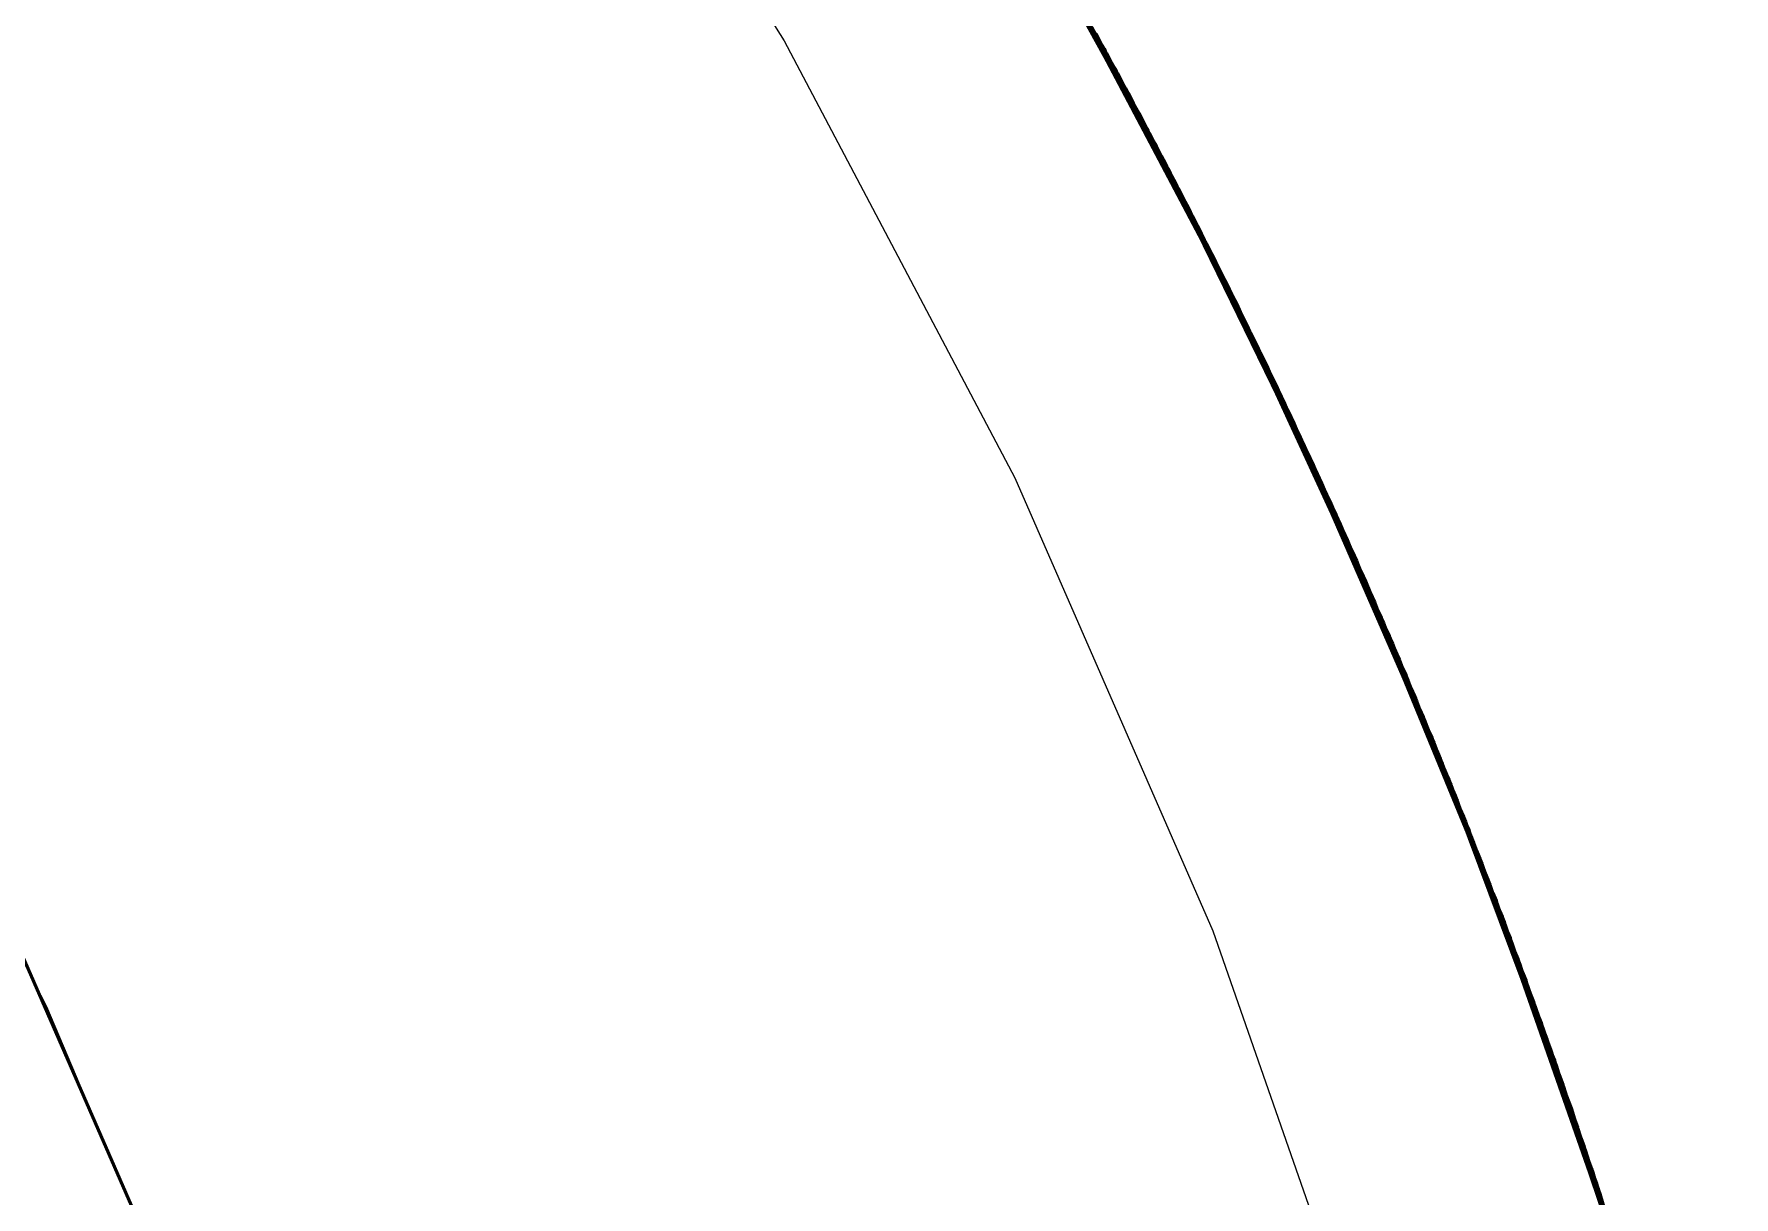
# Model space of a CAD drawing. Header units: millimetres. Extents: x 0 to 420, y 0 to 297.
# Drawn here: x 198.112 to 199.347, y 268.56 to 269.405 of the extents above; entities that cross this region are included whole.
import ezdxf

# ---------------------------------------------------------------- set-up
doc = ezdxf.new("R2010")
doc.units = ezdxf.units.MM
doc.linetypes.add('DASHED', pattern=[1.524, 1.27, -0.254])
doc.layers.add('HIDDEN', color=8, linetype='DASHED', lineweight=25)
doc.layers.add('VISIBLE', color=7, linetype='CONTINUOUS', lineweight=50)

msp = doc.modelspace()

# ---------------------------------------------------------------- linework, layer by layer
at = {"layer": 'HIDDEN'}
for points in [[(198.46595, 269.70393), (198.65692, 269.39999)], [(198.46595, 269.70393), (198.65692, 269.39999)], [(198.72303, 269.67693), (198.88378, 269.40468)], [(198.72911, 269.66732), (198.88923, 269.3947)], [(198.73048, 269.66502), (198.88636, 269.39956)], [(198.73239, 269.66211), (198.89217, 269.3893)], [(198.73843, 269.65249), (198.8976, 269.37931)], [(198.73916, 269.6512), (198.89419, 269.38517)], [(198.7417, 269.64727), (198.90052, 269.37391)], [(198.74444, 269.64238), (198.88376, 269.40289)], [(198.74769, 269.63762), (198.9059, 269.3639)], [(198.74793, 269.63713), (198.90198, 269.37079)], [(198.75094, 269.63239), (198.90881, 269.35848)], [(198.75302, 269.62854), (198.88753, 269.39556)], [(198.75417, 269.62717), (198.9117, 269.35306)], [(198.75648, 269.62329), (198.90977, 269.35626)], [(198.75691, 269.62272), (198.91416, 269.34844)], [(198.76014, 269.61749), (198.91704, 269.34302)], [(198.76161, 269.61461), (198.89127, 269.3883)], [(198.76294, 269.61279), (198.91662, 269.34352)], [(198.76335, 269.61226), (198.91992, 269.33759)], [(198.76507, 269.60933), (198.91747, 269.3418)], [(198.76607, 269.6078), (198.92236, 269.33298)], [(198.76927, 269.60256), (198.92521, 269.32754)], [(198.77159, 269.59864), (198.92429, 269.32902)], [(198.77247, 269.5973), (198.92808, 269.32209)], [(198.77668, 269.58986), (198.9252, 269.32716)], [(198.77836, 269.58758), (198.93334, 269.31201)], [(198.78005, 269.58466), (198.93092, 269.31623)], [(198.78155, 269.58231), (198.93619, 269.30656)], [(198.7851, 269.57591), (198.92884, 269.31971)], [(198.78577, 269.57509), (198.96215, 269.25593)], [(198.7874, 269.57258), (198.94142, 269.29647)], [(198.7885, 269.57063), (198.93847, 269.30173)], [(198.79057, 269.5673), (198.94425, 269.29101)], [(198.79361, 269.5617), (198.93239, 269.31241)], [(198.79639, 269.55754), (198.94943, 269.2809)], [(198.79699, 269.55641), (198.946, 269.28717)], [(198.79953, 269.55225), (198.95224, 269.27542)], [(198.80191, 269.54774), (198.93604, 269.30494)], [(198.80267, 269.54697), (198.95503, 269.26995)], [(198.80528, 269.54243), (198.95349, 269.27254)], [(198.80533, 269.54246), (198.9574, 269.26529)], [(198.80845, 269.53718), (198.96019, 269.25981)], [(198.81026, 269.5336), (198.93961, 269.29762)], [(198.81154, 269.53179), (198.9601, 269.25968)], [(198.81157, 269.53188), (198.96296, 269.25433)], [(198.81363, 269.52824), (198.96091, 269.25795)], [(198.8142, 269.52738), (198.96531, 269.24967)], [(198.8173, 269.52207), (198.96807, 269.24418)], [(198.81992, 269.51747), (198.96748, 269.24506)], [(198.8204, 269.51676), (198.97082, 269.23868)], [(198.82483, 269.50863), (198.96837, 269.24316)], [(198.82611, 269.50693), (198.9759, 269.22851)], [(198.8281, 269.50337), (198.9739, 269.2321)], [(198.8292, 269.50161), (198.97864, 269.223)], [(198.83013, 269.49999), (199.00485, 269.16941)], [(199.00485, 269.16941), (198.83013, 269.49999)], [(199.00258, 269.1737), (198.83237, 269.49575)], [(198.83302, 269.49447), (198.97184, 269.23567)], [(198.83487, 269.49177), (198.98368, 269.21282)], [(198.83631, 269.48913), (198.98117, 269.21746)], [(198.83793, 269.48643), (198.98641, 269.2073)], [(198.84118, 269.47785), (198.94316, 269.29033)], [(198.84124, 269.48013), (198.97527, 269.22829)], [(198.84357, 269.47656), (198.9914, 269.19709)], [(198.84451, 269.47479), (198.98843, 269.20274)], [(198.84662, 269.47121), (198.99411, 269.19156)], [(198.84927, 269.46602), (198.97879, 269.22073)], [(198.85223, 269.46132), (198.99908, 269.18134)], [(198.85254, 269.46063), (198.99562, 269.18802)], [(198.85525, 269.45597), (199.00176, 269.17581)], [(198.85737, 269.45169), (198.98222, 269.21334)], [(198.85827, 269.45062), (199.00443, 269.17028)], [(198.86065, 269.44625), (199.00275, 269.17331)], [(198.86082, 269.44607), (199.00669, 269.16558)], [(198.86382, 269.4407), (199.00935, 269.16004)], [(198.8654, 269.43736), (198.98564, 269.20597)], [(198.86671, 269.43541), (199.00908, 269.1603)], [(198.86682, 269.43534), (199.012, 269.15449)], [(198.86859, 269.43202), (199.00992, 269.15839)], [(198.86936, 269.43077), (199.01425, 269.14977)], [(198.87235, 269.4254), (199.01689, 269.14422)], [(198.87461, 269.42119), (199.01618, 269.1454)], [(198.87533, 269.42002), (199.01953, 269.13867)], [(198.87941, 269.4121), (199.01698, 269.14358)], [(198.88081, 269.41008), (199.02437, 269.12839)], [(198.65692, 269.39999), (198.82465, 269.08264)], [(198.65692, 269.39999), (198.82465, 269.08264)], [(198.88259, 269.40672), (199.02227, 269.1324)], [(198.88378, 269.40468), (199.02699, 269.12282)], [(198.88731, 269.3977), (199.02027, 269.13606)], [(198.88923, 269.3947), (199.0318, 269.11252)], [(198.89047, 269.3923), (199.02924, 269.11756)], [(198.89217, 269.3893), (199.0344, 269.10694)], [(198.89496, 269.38114), (198.96755, 269.24033)], [(198.89508, 269.38342), (199.0236, 269.12846)], [(198.8976, 269.37931), (199.03918, 269.09663)], [(198.89824, 269.37798), (199.03615, 269.10269)], [(198.90052, 269.37391), (199.04176, 269.09105)], [(198.90293, 269.36888), (199.02686, 269.12102)], [(198.9059, 269.3639), (199.04649, 269.08072)], [(198.9061, 269.3634), (199.04301, 269.08785)], [(198.90881, 269.35848), (199.04905, 269.07513)], [(198.91065, 269.35448), (199.03014, 269.11352)], [(198.9117, 269.35306), (199.05159, 269.06954)], [(198.91377, 269.34904), (199.04988, 269.07283)], [(198.91416, 269.34844), (199.05375, 269.06478)], [(198.91704, 269.34302), (199.05629, 269.05918)], [(198.91833, 269.34005), (199.03343, 269.10601)], [(198.91956, 269.33813), (199.05591, 269.05969)], [(198.91992, 269.33759), (199.05882, 269.05358)], [(198.92143, 269.3346), (199.05665, 269.0579)], [(198.92236, 269.33298), (199.06096, 269.04882)], [(198.92521, 269.32754), (199.06347, 269.04322)], [(198.92728, 269.32349), (199.06266, 269.04472)], [(198.92808, 269.32209), (199.06598, 269.03759)], [(198.93182, 269.31438), (199.06344, 269.04282)], [(198.93334, 269.31201), (199.0706, 269.0272)], [(198.93486, 269.30896), (199.06845, 269.03159)], [(198.93619, 269.30656), (199.07309, 269.02158)], [(198.93932, 269.29997), (199.0666, 269.03514)], [(198.94142, 269.29647), (199.07768, 269.01118)], [(198.94238, 269.29447), (199.07507, 269.01662)], [(198.94425, 269.29101), (199.08015, 269.00555)], [(198.94692, 269.28523), (199.06969, 269.02763)], [(198.94943, 269.2809), (199.08469, 268.99513)], [(198.94997, 269.27973), (199.08165, 269.00163)], [(198.95224, 269.27542), (199.08715, 268.98949)], [(198.95434, 269.27075), (199.07284, 269.01999)], [(198.95503, 269.26995), (199.08958, 268.98386)], [(198.95735, 269.26525), (199.08822, 268.98653)], [(198.9574, 269.26529), (199.09166, 268.97905)], [(198.96019, 269.25981), (199.09409, 268.97341)], [(198.96176, 269.25614), (199.07594, 269.01244)], [(198.96236, 269.25547), (199.11535, 268.92305)], [(198.96294, 269.25423), (199.094, 268.97327)], [(198.96296, 269.25433), (199.09651, 268.96777)], [(198.96477, 269.2506), (199.09471, 268.97148)], [(198.96531, 269.24967), (199.09856, 268.96297)], [(198.96807, 269.24418), (199.10097, 268.95732)], [(198.97039, 269.23941), (199.10046, 268.95819)], [(198.97082, 269.23868), (199.10337, 268.95165)], [(198.97474, 269.23027), (199.10121, 268.95624)], [(198.9759, 269.22851), (199.10779, 268.94118)], [(198.97768, 269.2248), (199.10602, 268.9449)], [(198.97864, 269.223), (199.11018, 268.93551)], [(198.98199, 269.21567), (199.10422, 268.94854)], [(198.98368, 269.21282), (199.11457, 268.92503)], [(198.98494, 269.21013), (199.11235, 268.92982)], [(198.98641, 269.2073), (199.11694, 268.91935)], [(198.98931, 269.20079), (199.10716, 268.94098)], [(198.98912, 269.19849), (199.07902, 269.00496)], [(198.9914, 269.19709), (199.12128, 268.90885)], [(198.99224, 269.19525), (199.11867, 268.91467)], [(198.99411, 269.19156), (199.12363, 268.90316)], [(198.99644, 269.1862), (199.11019, 268.93322)], [(198.99908, 269.18134), (199.12795, 268.89264)], [(198.99936, 269.18062), (199.12492, 268.89952)], [(199.00176, 269.17581), (199.13027, 268.88695)], [(199.00359, 269.17143), (199.11315, 268.92562)], [(199.00443, 269.17028), (199.13259, 268.88127)], [(199.00485, 269.16941), (199.15437, 268.8267)], [(199.15437, 268.8267), (199.00485, 269.16941)], [(199.15314, 268.82951), (199.00517, 269.16867)], [(199.00652, 269.1658), (199.13111, 268.88437)], [(199.00669, 269.16558), (199.13455, 268.87643)], [(199.00935, 269.16004), (199.13685, 268.87073)], [(199.01073, 269.15656), (199.11609, 268.91808)], [(199.0119, 269.15456), (199.13661, 268.87097)], [(199.012, 269.15449), (199.13914, 268.86503)], [(199.01357, 269.15106), (199.13733, 268.86902)], [(199.01425, 269.14977), (199.14109, 268.86018)], [(199.01689, 269.14422), (199.14337, 268.85447)], [(199.01889, 269.13984), (199.14274, 268.85569)], [(199.01953, 269.13867), (199.14565, 268.84876)], [(199.02308, 269.13053), (199.14343, 268.8538)], [(199.02437, 269.12839), (199.14984, 268.83819)], [(199.02592, 269.12495), (199.14799, 268.84233)], [(199.02699, 269.12282), (199.1521, 268.83247)], [(199.03008, 269.11561), (199.14623, 268.84613)], [(199.0318, 269.11252), (199.15625, 268.82189)], [(199.0329, 269.11001), (199.15401, 268.82708)], [(199.0344, 269.10694), (199.15849, 268.81616)], [(199.03666, 269.09864), (199.10022, 268.95347)], [(199.03693, 269.10088), (199.14907, 268.83832)], [(199.03918, 269.09663), (199.16261, 268.80556)], [(199.03974, 269.09525), (199.15998, 268.8118)], [(199.04176, 269.09105), (199.16483, 268.79983)], [(198.82465, 269.08264), (198.9682, 268.75363)], [(198.82465, 269.08264), (198.9682, 268.75363)], [(199.04383, 269.08592), (199.15186, 268.83068)], [(199.04649, 269.08072), (199.1689, 268.78923)], [(199.04665, 269.08023), (199.16588, 268.79655)], [(199.04905, 269.07513), (199.1711, 268.78349)], [(199.05065, 269.07099), (199.15464, 268.82303)], [(199.05159, 269.06954), (199.17329, 268.77774)], [(199.0534, 269.0654), (199.1718, 268.7811)], [(199.05375, 269.06478), (199.17514, 268.77286)], [(199.05629, 269.05918), (199.17732, 268.76711)], [(199.05738, 269.05614), (199.15746, 268.81531)], [(199.0585, 269.05412), (199.17698, 268.76763)], [(199.05882, 269.05358), (199.17949, 268.76136)], [(199.06012, 269.05053), (199.17762, 268.76577)], [(199.06096, 269.04882), (199.18133, 268.75648)], [(199.06347, 269.04322), (199.18348, 268.75072)], [(199.06526, 269.03905), (199.18277, 268.75224)], [(199.06598, 269.03759), (199.18563, 268.74495)], [(199.06924, 269.02965), (199.18342, 268.75032)], [(199.0706, 269.0272), (199.18958, 268.73429)], [(199.07194, 269.02403), (199.18771, 268.73881)], [(199.07309, 269.02158), (199.19172, 268.72852)], [(199.0758, 269.0148), (199.1861, 268.74245)], [(199.07768, 269.01118), (199.19563, 268.71785)], [(199.07851, 269.00912), (199.19337, 268.72345)], [(199.08015, 269.00555), (199.19775, 268.71208)], [(199.08245, 268.99966), (199.18871, 268.73475)], [(199.08469, 268.99513), (199.20162, 268.7014)], [(199.08515, 268.99394), (199.19899, 268.70809)], [(199.08715, 268.98949), (199.20371, 268.69561)], [(199.08895, 268.98468), (199.19135, 268.72698)], [(199.08958, 268.98386), (199.20579, 268.68983)], [(199.09161, 268.97901), (199.2046, 268.69256)], [(199.09166, 268.97905), (199.20755, 268.68491)], [(199.09409, 268.97341), (199.20962, 268.67912)], [(199.09542, 268.96966), (199.19398, 268.71922)], [(199.09649, 268.96766), (199.20953, 268.67897)], [(199.09651, 268.96777), (199.21168, 268.67334)], [(197.98475, 268.9638), (198.1214, 268.69867)], [(199.09807, 268.96396), (199.21013, 268.67712)], [(199.09856, 268.96297), (199.21343, 268.66842)], [(199.10097, 268.95732), (199.21547, 268.66262)], [(199.10298, 268.95241), (199.21503, 268.66349)], [(199.10337, 268.95165), (199.21751, 268.65682)], [(199.10676, 268.94299), (199.21566, 268.66152)], [(199.10779, 268.94118), (199.22126, 268.64609)], [(199.10935, 268.93733), (199.21972, 268.64993)], [(199.11018, 268.93551), (199.22329, 268.64027)], [(199.11305, 268.928), (199.21817, 268.65362)], [(199.11457, 268.92503), (199.22701, 268.62953)], [(199.11565, 268.92228), (199.2251, 268.63446)], [(199.11608, 268.92132), (199.24446, 268.57799)], [(199.11694, 268.91935), (199.22901, 268.62372)], [(199.1191, 268.91035), (199.19658, 268.71158)], [(199.11943, 268.91267), (199.22063, 268.6459)], [(199.12128, 268.90885), (199.23268, 268.61297)], [(199.122, 268.90695), (199.23043, 268.61897)], [(199.12363, 268.90316), (199.23467, 268.60714)], [(199.12562, 268.89764), (199.22315, 268.638)], [(199.12795, 268.89264), (199.23831, 268.59637)], [(199.12818, 268.8919), (199.23573, 268.60341)], [(199.13027, 268.88695), (199.24027, 268.59055)], [(199.13182, 268.88248), (199.22563, 268.63022)], [(199.13259, 268.88127), (199.24222, 268.58473)], [(199.13437, 268.8767), (199.24096, 268.58788)], [(199.13455, 268.87643), (199.24387, 268.57978)], [(199.13685, 268.87073), (199.24581, 268.57395)], [(199.13802, 268.86714), (199.22808, 268.62252)], [(199.13905, 268.86511), (199.2456, 268.57416)], [(199.13914, 268.86503), (199.24774, 268.5681)], [(199.14049, 268.8615), (199.24619, 268.57217)], [(199.14109, 268.86018), (199.24937, 268.56315)], [(199.14337, 268.85447), (199.25129, 268.5573)], [(199.14511, 268.84994), (199.25074, 268.55857)], [(199.14565, 268.84876), (199.25321, 268.55145)], [(199.14867, 268.84045), (199.25131, 268.55662)], [(199.14984, 268.83819), (199.25672, 268.54065)], [(199.15116, 268.83469), (199.25513, 268.5449)], [(199.1521, 268.83247), (199.25862, 268.5348)], [(199.15437, 268.8267), (199.27787, 268.47377)], [(199.27787, 268.47377), (199.15437, 268.8267)], [(199.15473, 268.82507), (199.25361, 268.54882)], [(199.27744, 268.475), (199.15524, 268.82422)], [(199.15625, 268.82189), (199.26208, 268.52397)], [(199.1572, 268.8193), (199.26018, 268.5293)], [(199.15849, 268.81616), (199.26396, 268.51811)], [(199.16021, 268.80775), (199.21449, 268.65881)], [(199.16064, 268.80993), (199.25595, 268.54085)], [(199.16261, 268.80556), (199.2674, 268.50727)], [(199.16309, 268.80414), (199.26517, 268.51366)], [(199.16483, 268.79983), (199.26925, 268.50142)], [(199.16657, 268.79461), (199.25825, 268.53304)], [(199.1689, 268.78923), (199.27265, 268.49058)], [(199.16902, 268.78876), (199.2701, 268.49806)], [(199.1711, 268.78349), (199.27448, 268.48471)], [(199.17245, 268.77923), (199.26054, 268.52526)], [(199.17329, 268.77774), (199.2763, 268.47884)], [(199.17483, 268.77351), (199.27504, 268.48225)], [(199.17514, 268.77286), (199.27784, 268.47385)], [(199.17732, 268.76711), (199.27965, 268.46797)], [(199.17822, 268.76401), (199.26287, 268.51734)], [(199.17922, 268.7619), (199.27934, 268.46852)], [(199.17949, 268.76136), (199.28145, 268.46209)], [(199.18059, 268.75826), (199.27987, 268.46659)], [(199.18133, 268.75648), (199.28298, 268.45711)], [(198.9682, 268.75363), (199.08675, 268.41482)], [(198.9682, 268.75363), (199.08675, 268.41482)], [(199.18348, 268.75072), (199.28476, 268.45122)], [(199.185, 268.74647), (199.28416, 268.45277)], [(199.18563, 268.74495), (199.28655, 268.44533)], [(199.18838, 268.73681), (199.28468, 268.45084)], [(199.18958, 268.73429), (199.28981, 268.43444)], [(199.19073, 268.73101), (199.28823, 268.43908)], [(199.19172, 268.72852), (199.29158, 268.42855)], [(199.194, 268.72157), (199.28685, 268.44281)], [(199.19563, 268.71785), (199.29481, 268.41765)], [(199.19634, 268.71572), (199.29291, 268.42338)], [(199.19775, 268.71208), (199.29656, 268.41176)], [(198.1214, 268.69867), (198.23791, 268.42408)], [(199.19965, 268.70609), (199.28897, 268.43495)], [(199.20162, 268.7014), (199.29975, 268.40085)], [(199.20199, 268.70019), (199.29755, 268.4077)], [(199.20371, 268.69561), (199.30147, 268.39495)], [(199.20522, 268.69067), (199.2911, 268.42708)], [(199.20579, 268.68983), (199.30318, 268.38905)], [(199.2075, 268.68487), (199.30218, 268.39182)], [(199.20755, 268.68491), (199.30463, 268.38403)], [(199.20962, 268.67912), (199.30633, 268.37812)], [(199.21072, 268.6753), (199.29325, 268.41914)], [(199.21166, 268.6732), (199.30623, 268.37797)], [(199.21168, 268.67334), (199.30802, 268.37221)], [(199.21299, 268.66948), (199.30672, 268.37606)], [(199.21343, 268.66842), (199.30945, 268.3672)], [(199.21547, 268.66262), (199.31112, 268.36128)], [(199.21717, 268.65761), (199.31074, 268.36215)], [(199.21751, 268.65682), (199.3128, 268.35536)], [(199.22035, 268.64795), (199.31124, 268.36016)], [(199.22126, 268.64609), (199.31586, 268.34441)], [(199.22258, 268.64212), (199.31456, 268.34836)], [(199.22329, 268.64027), (199.31751, 268.33848)], [(199.22568, 268.6326), (199.31326, 268.35211)], [(199.22701, 268.62953), (199.32055, 268.32753)], [(199.22791, 268.62672), (199.31895, 268.33257)], [(199.22901, 268.62372), (199.32218, 268.3216)], [(199.23061, 268.61457), (199.29535, 268.41135)], [(199.23106, 268.61693), (199.31523, 268.34423)], [(199.23268, 268.61297), (199.32516, 268.31064)], [(199.23328, 268.61103), (199.32329, 268.3168)], [(199.23467, 268.60714), (199.32677, 268.30471)], [(199.23631, 268.6015), (199.31722, 268.33625)], [(199.23831, 268.59637), (199.32973, 268.29372)], [(199.2385, 268.59562), (199.3276, 268.30088)], [(199.24027, 268.59055), (199.33132, 268.28779)], [(199.24153, 268.586), (199.31921, 268.3283)], [(199.24222, 268.58473), (199.3329, 268.28185)], [(199.2437, 268.58009), (199.33184, 268.28505)], [(199.24387, 268.57978), (199.33423, 268.27681)], [(199.24486, 268.57663), (199.34673, 268.22803)], [(199.24581, 268.57395), (199.33579, 268.27087)], [(199.24676, 268.57026), (199.32117, 268.32048)], [(199.24765, 268.5682), (199.33561, 268.27106)], [(199.24774, 268.5681), (199.33735, 268.26491)], [(199.24886, 268.5645), (199.33607, 268.26905)], [(199.24937, 268.56315), (199.33867, 268.25987)]]:
    msp.add_lwpolyline(points, dxfattribs=at)
at = {"layer": 'VISIBLE'}
for points in [[(198.76615, 269.60767), (198.92243, 269.33284)], [(198.86962, 269.43031), (198.89496, 269.38114)], [(198.88004, 269.4101), (198.89142, 269.39067)], [(198.88355, 269.40508), (198.88731, 269.3977)], [(198.88376, 269.40289), (198.89925, 269.37625)], [(198.88636, 269.39956), (198.88953, 269.39416)], [(198.88753, 269.39556), (198.90702, 269.3618)], [(198.88953, 269.39416), (198.89047, 269.3923)], [(198.89127, 269.3883), (198.91475, 269.34732)], [(198.89142, 269.39067), (198.89508, 269.38342)], [(198.89419, 269.38517), (198.89736, 269.37974)], [(198.89736, 269.37974), (198.89824, 269.37798)], [(198.89925, 269.37625), (198.90293, 269.36888)], [(198.90198, 269.37079), (198.90515, 269.3653)], [(198.90515, 269.3653), (198.9061, 269.3634)], [(198.90702, 269.3618), (198.91065, 269.35448)], [(198.90977, 269.35626), (198.91288, 269.35084)], [(198.91288, 269.35084), (198.91377, 269.34904)], [(198.91475, 269.34732), (198.91833, 269.34005)], [(198.91662, 269.34352), (198.91871, 269.33986)], [(198.91747, 269.3418), (198.92058, 269.33634)], [(198.91871, 269.33986), (198.91956, 269.33813)], [(198.92058, 269.33634), (198.92143, 269.3346)], [(198.92243, 269.33284), (199.06103, 269.04868)], [(198.92429, 269.32902), (198.92637, 269.32535)], [(198.9252, 269.32716), (198.92821, 269.32184)], [(198.92637, 269.32535), (198.92728, 269.32349)], [(198.92821, 269.32184), (198.93182, 269.31438)], [(198.92884, 269.31971), (198.93581, 269.30728)], [(198.93092, 269.31623), (198.93397, 269.31081)], [(198.93239, 269.31241), (198.94336, 269.29272)], [(198.93397, 269.31081), (198.93486, 269.30896)], [(198.93581, 269.30728), (198.93932, 269.29997)], [(198.93604, 269.30494), (198.95085, 269.27812)], [(198.93847, 269.30173), (198.94154, 269.29624)], [(198.93961, 269.29762), (198.95831, 269.2635)], [(198.94154, 269.29624), (198.94238, 269.29447)], [(198.94316, 269.29033), (198.96571, 269.24887)], [(198.94336, 269.29272), (198.94692, 269.28523)], [(198.946, 269.28717), (198.94905, 269.28166)], [(198.94905, 269.28166), (198.94997, 269.27973)], [(198.95085, 269.27812), (198.95434, 269.27075)], [(198.95349, 269.27254), (198.95651, 269.26704)], [(198.95651, 269.26704), (198.95735, 269.26525)], [(198.95831, 269.2635), (198.96176, 269.25614)], [(198.9601, 269.25968), (198.96213, 269.25596)], [(198.96091, 269.25795), (198.96393, 269.25241)], [(198.96213, 269.25596), (198.96294, 269.25423)], [(198.96215, 269.25593), (198.96236, 269.25547)], [(198.96393, 269.25241), (198.96477, 269.2506)], [(198.96571, 269.24887), (198.98912, 269.19849)], [(198.96748, 269.24506), (198.96951, 269.24131)], [(198.96755, 269.24033), (199.01448, 269.1493)], [(198.96837, 269.24316), (198.97128, 269.23776)], [(198.96951, 269.24131), (198.97039, 269.23941)], [(198.97128, 269.23776), (198.97474, 269.23027)], [(198.97184, 269.23567), (198.9786, 269.22307)], [(198.9739, 269.2321), (198.97684, 269.22663)], [(198.97527, 269.22829), (198.98588, 269.20837)], [(198.97684, 269.22663), (198.97768, 269.2248)], [(198.9786, 269.22307), (198.98199, 269.21567)], [(198.97879, 269.22073), (198.9931, 269.19363)], [(198.98117, 269.21746), (198.98412, 269.21192)], [(198.98222, 269.21334), (199.00028, 269.17887)], [(198.98412, 269.21192), (198.98494, 269.21013)], [(198.98564, 269.20597), (199.0074, 269.1641)], [(198.98588, 269.20837), (198.98931, 269.20079)], [(198.98843, 269.20274), (198.99136, 269.1972)], [(198.99136, 269.1972), (198.99224, 269.19525)], [(198.9931, 269.19363), (198.99644, 269.1862)], [(198.99562, 269.18802), (198.99854, 269.18244)], [(198.99854, 269.18244), (198.99936, 269.18062)], [(199.00028, 269.17887), (199.00359, 269.17143)], [(199.00485, 269.16941), (199.00258, 269.1737)], [(199.00275, 269.17331), (199.00569, 269.16768)], [(199.00517, 269.16867), (199.00485, 269.16941)], [(199.00569, 269.16768), (199.00652, 269.1658)], [(199.0074, 269.1641), (199.01073, 269.15656)], [(199.00908, 269.1603), (199.01106, 269.15647)], [(199.00992, 269.15839), (199.01277, 269.15289)], [(199.01106, 269.15647), (199.0119, 269.15456)], [(199.01277, 269.15289), (199.01357, 269.15106)], [(199.01448, 269.1493), (199.03666, 269.09864)], [(199.01618, 269.1454), (199.0181, 269.14166)], [(199.01698, 269.14358), (199.01981, 269.13806)], [(199.0181, 269.14166), (199.01889, 269.13984)], [(199.01981, 269.13806), (199.02308, 269.13053)], [(199.02027, 269.13606), (199.02679, 269.12323)], [(199.02227, 269.1324), (199.02511, 269.12682)], [(199.0236, 269.12846), (199.03374, 269.10835)], [(199.02511, 269.12682), (199.02592, 269.12495)], [(199.02679, 269.12323), (199.03008, 269.11561)], [(199.02686, 269.12102), (199.04064, 269.09346)], [(199.02924, 269.11756), (199.03207, 269.11196)], [(199.03014, 269.11352), (199.04748, 269.07856)], [(199.03207, 269.11196), (199.0329, 269.11001)], [(199.03343, 269.10601), (199.05428, 269.06362)], [(199.03374, 269.10835), (199.03693, 269.10088)], [(199.03615, 269.10269), (199.03897, 269.09707)], [(199.03897, 269.09707), (199.03974, 269.09525)], [(199.04064, 269.09346), (199.04383, 269.08592)], [(199.04301, 269.08785), (199.04583, 269.08217)], [(199.04583, 269.08217), (199.04665, 269.08023)], [(199.04748, 269.07856), (199.05065, 269.07099)], [(199.04988, 269.07283), (199.05263, 269.06724)], [(199.05263, 269.06724), (199.0534, 269.0654)], [(199.05428, 269.06362), (199.05738, 269.05614)], [(199.05591, 269.05969), (199.05776, 269.05592)], [(199.05665, 269.0579), (199.0594, 269.05229)], [(199.05776, 269.05592), (199.0585, 269.05412)], [(199.0594, 269.05229), (199.06012, 269.05053)], [(199.06103, 269.04868), (199.18139, 268.75632)], [(199.06266, 269.04472), (199.06449, 269.04095)], [(199.06344, 269.04282), (199.0661, 269.03733)], [(199.06449, 269.04095), (199.06526, 269.03905)], [(199.0661, 269.03733), (199.06924, 269.02965)], [(199.0666, 269.03514), (199.07276, 269.02232)], [(199.06845, 269.03159), (199.07115, 269.02596)], [(199.06969, 269.02763), (199.07938, 269.00731)], [(199.07115, 269.02596), (199.07194, 269.02403)], [(199.07276, 269.02232), (199.0758, 269.0148)], [(199.07284, 269.01999), (199.08593, 268.99227)], [(199.07507, 269.01662), (199.07778, 269.01094)], [(199.07594, 269.01244), (199.09245, 268.97721)], [(199.07778, 269.01094), (199.07851, 269.00912)], [(199.07902, 269.00496), (199.09892, 268.96214)], [(199.07938, 269.00731), (199.08245, 268.99966)], [(199.08165, 269.00163), (199.08436, 268.99592)], [(199.08436, 268.99592), (199.08515, 268.99394)], [(199.08593, 268.99227), (199.08895, 268.98468)], [(199.08822, 268.98653), (199.09088, 268.98086)], [(199.09088, 268.98086), (199.09161, 268.97901)], [(199.09245, 268.97721), (199.09542, 268.96966)], [(199.094, 268.97327), (199.09579, 268.96945)], [(199.09471, 268.97148), (199.09736, 268.96579)], [(199.09579, 268.96945), (199.09649, 268.96766)], [(199.09736, 268.96579), (199.09807, 268.96396)], [(199.09892, 268.96214), (199.1191, 268.91035)], [(199.10022, 268.95347), (199.14129, 268.85969)], [(199.10046, 268.95819), (199.10223, 268.95436)], [(199.10121, 268.95624), (199.10377, 268.9507)], [(199.10223, 268.95436), (199.10298, 268.95241)], [(199.10377, 268.9507), (199.10676, 268.94299)], [(199.10422, 268.94854), (199.11015, 268.93557)], [(199.10602, 268.9449), (199.10861, 268.93924)], [(199.10716, 268.94098), (199.11648, 268.92044)], [(199.10861, 268.93924), (199.10935, 268.93733)], [(199.11015, 268.93557), (199.11305, 268.928)], [(199.11019, 268.93322), (199.12275, 268.90528)], [(199.11235, 268.92982), (199.11495, 268.9241)], [(199.11315, 268.92562), (199.12899, 268.89009)], [(199.11495, 268.9241), (199.11565, 268.92228)], [(199.11535, 268.92305), (199.11579, 268.9221)], [(199.11579, 268.9221), (199.11608, 268.92132)], [(199.11609, 268.91808), (199.13516, 268.87491)], [(199.11648, 268.92044), (199.11943, 268.91267)], [(199.11867, 268.91467), (199.12125, 268.90895)], [(199.12125, 268.90895), (199.122, 268.90695)], [(199.12275, 268.90528), (199.12562, 268.89764)], [(199.12492, 268.89952), (199.12748, 268.89377)], [(199.12748, 268.89377), (199.12818, 268.8919)], [(199.12899, 268.89009), (199.13182, 268.88248)], [(199.13111, 268.88437), (199.13368, 268.87858)], [(199.13368, 268.87858), (199.13437, 268.8767)], [(199.13516, 268.87491), (199.13802, 268.86714)], [(199.13661, 268.87097), (199.13833, 268.86706)], [(199.13733, 268.86902), (199.13981, 268.86338)], [(199.13833, 268.86706), (199.13905, 268.86511)], [(199.13981, 268.86338), (199.14049, 268.8615)], [(199.14129, 268.85969), (199.16021, 268.80775)], [(199.14274, 268.85569), (199.14442, 268.85183)], [(199.14343, 268.8538), (199.1459, 268.84813)], [(199.14442, 268.85183), (199.14511, 268.84994)], [(199.1459, 268.84813), (199.14867, 268.84045)], [(199.14623, 268.84613), (199.15194, 268.83288)], [(199.14799, 268.84233), (199.15048, 268.83657)], [(199.14907, 268.83832), (199.15792, 268.8176)], [(199.15048, 268.83657), (199.15116, 268.83469)], [(199.15186, 268.83068), (199.16387, 268.8023)], [(199.15194, 268.83288), (199.15473, 268.82507)], [(199.15437, 268.8267), (199.15314, 268.82951)], [(199.15401, 268.82708), (199.15649, 268.82131)], [(199.15524, 268.82422), (199.15437, 268.8267)], [(199.15464, 268.82303), (199.16976, 268.787)], [(199.15649, 268.82131), (199.1572, 268.8193)], [(199.15792, 268.8176), (199.16064, 268.80993)], [(199.15746, 268.81531), (199.17559, 268.77167)], [(199.15998, 268.8118), (199.16243, 268.80601)], [(199.16243, 268.80601), (199.16309, 268.80414)], [(199.16387, 268.8023), (199.16657, 268.79461)], [(199.16588, 268.79655), (199.16834, 268.79071)], [(199.16834, 268.79071), (199.16902, 268.78876)], [(199.16976, 268.787), (199.17245, 268.77923)], [(199.1718, 268.7811), (199.17418, 268.77539)], [(199.17418, 268.77539), (199.17483, 268.77351)], [(199.17559, 268.77167), (199.17822, 268.76401)], [(199.17698, 268.76763), (199.17858, 268.76376)], [(199.17762, 268.76577), (199.17998, 268.76003)], [(199.17858, 268.76376), (199.17922, 268.7619)], [(199.17998, 268.76003), (199.18059, 268.75826)], [(199.18139, 268.75632), (199.28303, 268.45695)], [(199.18277, 268.75224), (199.18435, 268.74839)], [(199.18342, 268.75032), (199.18573, 268.74468)], [(199.18435, 268.74839), (199.185, 268.74647)], [(199.18573, 268.74468), (199.18838, 268.73681)], [(198.10388, 268.73553), (198.2235, 268.46136)], [(199.1861, 268.74245), (199.19143, 268.72928)], [(199.18771, 268.73881), (199.19006, 268.73301)], [(199.18871, 268.73475), (199.19708, 268.71387)], [(199.19006, 268.73301), (199.19073, 268.73101)], [(199.19135, 268.72698), (199.20268, 268.69846)], [(199.19143, 268.72928), (199.194, 268.72157)], [(199.19337, 268.72345), (199.19572, 268.7176)], [(199.19398, 268.71922), (199.20823, 268.68301)], [(199.19572, 268.7176), (199.19634, 268.71572)], [(199.19658, 268.71158), (199.21373, 268.66757)], [(199.19708, 268.71387), (199.19965, 268.70609)], [(199.19899, 268.70809), (199.20134, 268.70219)], [(199.20134, 268.70219), (199.20199, 268.70019)], [(199.20268, 268.69846), (199.20522, 268.69067)], [(199.2046, 268.69256), (199.20689, 268.68676)], [(199.20689, 268.68676), (199.2075, 268.68487)], [(199.20823, 268.68301), (199.21072, 268.6753)], [(199.20953, 268.67897), (199.21107, 268.67505)], [(199.21013, 268.67712), (199.2124, 268.6713)], [(199.21107, 268.67505), (199.21166, 268.6732)], [(199.2124, 268.6713), (199.21299, 268.66948)], [(199.21373, 268.66757), (199.23061, 268.61457)], [(199.21449, 268.65881), (199.24954, 268.56264)], [(199.21503, 268.66349), (199.21654, 268.65958)], [(199.21566, 268.66152), (199.21785, 268.65584)], [(199.21654, 268.65958), (199.21717, 268.65761)], [(199.21785, 268.65584), (199.22035, 268.64795)], [(199.21817, 268.65362), (199.22326, 268.64034)], [(199.21972, 268.64993), (199.22196, 268.6441)], [(199.22063, 268.6459), (199.22863, 268.62483)], [(199.22196, 268.6441), (199.22258, 268.64212)], [(199.22315, 268.638), (199.23393, 268.60931)], [(199.22326, 268.64034), (199.22568, 268.6326)], [(199.2251, 268.63446), (199.22733, 268.62859)], [(199.22563, 268.63022), (199.23919, 268.59376)], [(199.22733, 268.62859), (199.22791, 268.62672)], [(199.22808, 268.62252), (199.24439, 268.57821)], [(199.22863, 268.62483), (199.23106, 268.61693)], [(199.23043, 268.61897), (199.23266, 268.61307)], [(199.23266, 268.61307), (199.23328, 268.61103)], [(199.23393, 268.60931), (199.23631, 268.6015)], [(199.23573, 268.60341), (199.23792, 268.59753)], [(199.23792, 268.59753), (199.2385, 268.59562)], [(199.23919, 268.59376), (199.24153, 268.586)], [(199.24096, 268.58788), (199.24314, 268.58198)], [(199.24314, 268.58198), (199.2437, 268.58009)], [(199.24439, 268.57821), (199.24676, 268.57026)], [(199.24446, 268.57799), (199.2445, 268.5779)], [(199.2445, 268.5779), (199.24486, 268.57663)], [(199.2456, 268.57416), (199.24706, 268.57018)], [(199.24619, 268.57217), (199.2483, 268.56642)], [(199.24706, 268.57018), (199.24765, 268.5682)], [(199.2483, 268.56642), (199.24886, 268.5645)], [(199.24954, 268.56264), (199.26515, 268.50961)]]:
    msp.add_lwpolyline(points, dxfattribs=at)

doc.saveas('drawing.dxf')
